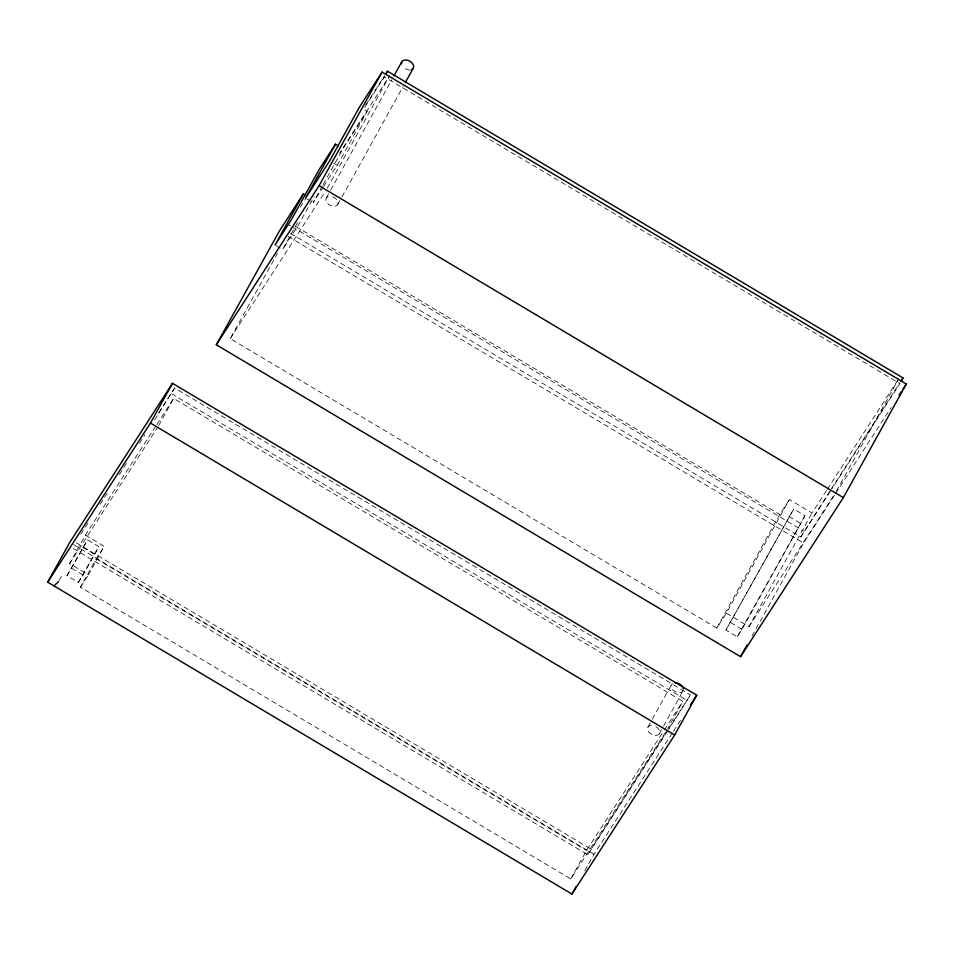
<?xml version="1.0" encoding="UTF-8"?>
<svg xmlns="http://www.w3.org/2000/svg" width="954" height="954" viewBox="0 0 954 954"><rect width="100%" height="100%" fill="white"/><g stroke="black" fill="none" stroke-linecap="round" stroke-linejoin="round"><path stroke-width="0.72" stroke-dasharray="4.77 3.58" d="M59.065 580.557L61.605 575.989M85.371 535.146L104.236 546.368L88.483 574.773L69.63 563.564L85.371 535.146L156.015 425.794M66.983 575.739L87.541 539.881L98.858 546.618L83.105 575.023L78.3 582.477L66.983 575.739L87.541 539.881M154.655 419.82L174.665 388.039L690.446 694.906L668.837 729.166M158.65 425.567L173.676 398.45L682.837 701.381L667.812 728.486M78.3 582.477L98.858 546.618M665.487 732.267L570.766 878.908L80.458 587.199L96.211 558.794L104.236 546.368M826.45 490.642L811.997 513.013L789.375 499.55L726.388 613.172L716.752 628.078L230.224 338.622L277.459 253.406M297.469 222.652L282.587 249.495L298.638 224.643L314.236 196.524M322.38 185.923L313.127 202.63L322.75 187.711M323.096 184.635L343.035 148.657L367.123 111.379L363.498 109.221L384.367 76.904L899.861 383.591L832.21 488.317M382.757 79.397L384.653 75.986M323.561 186.471L337.203 165.34L367.123 111.379M327.27 188.2L389.53 75.867L339.767 152.914M326.316 197.943L329.905 191.456M330.633 190.156L391.808 79.778M337.621 204.681L341.222 198.182M341.949 196.894L403.125 86.516M647.993 727.02L651.57 720.568M652.286 719.268L671.604 684.412M570.766 878.908L586.507 850.503L663.567 731.205M73.255 548.586L587.759 854.689L667.967 729.703M716.752 628.078L779.74 514.456L789.375 499.55M659.309 733.745L662.887 727.294M663.602 726.006L682.921 691.137M584.742 870.954L593.984 854.283L672.653 732.493M725.911 630.081L793.704 509.007L805.021 515.732L742.033 629.354L737.215 636.819L725.911 630.081L793.704 509.007M737.215 636.819L805.021 515.732M726.388 613.172L749.021 626.635L811.997 513.013M290.433 233.301L800.8 536.947L830.529 490.117M752.014 636.02L803.554 543.064L834.857 494.589M836.431 491.119L898.692 378.798M158.602 412.891L174.665 388.039M80.804 534.157L88.829 521.719M100.063 504.32L108.1 491.894M119.333 474.496L127.359 462.07M139.403 443.431L145.02 434.738M156.814 424.554L173.676 398.45M365.776 104.88L384.295 76.201M69.63 563.564L157.935 426.855M300.236 207.149L305.733 198.647M230.224 338.622L324.944 191.981M80.458 587.199L88.483 574.773M664.378 729.953L682.837 701.381M668.778 728.462L690.446 694.906M587.759 854.689L668.027 730.418M827.249 489.39L897.893 380.038M673.464 731.253L680.679 720.067M831.339 488.877L899.789 382.9M800.8 536.947L831.411 489.569M749.021 626.635L835.716 492.419M835.656 493.349L891.048 407.596M333.435 163.098L337.203 165.34M306.842 198.885L310.61 201.127M788.886 516.46L800.203 523.186M295.764 226.515L779.74 514.456M288.466 224.572L291.018 226.098M292.306 226.849L803.948 531.259M288.251 236.485L803.554 543.064M276.302 245.762L280.071 248.004M730.716 622.628L742.033 629.354M171.505 393.728L687.297 700.594M76.403 542.898L590.908 849.012M82.724 547.334L94.041 554.071M73.577 544.662L593.984 854.283M96.211 558.794L586.507 850.503M71.8 568.286L83.105 575.023M332.827 196.846A6.583 4.436 29 0 1 337.12 205.277A6.583 4.436 29 0 1 326.757 202.439A6.583 4.436 29 0 1 331.229 196.405M409.85 69.988A6.583 4.436 29 0 1 402.636 66.518M656.054 726.662A6.583 4.436 29 0 1 657.759 735.009A6.583 4.436 29 0 1 647.766 730.204A6.583 4.436 29 0 1 654.516 725.911M683.35 690.064A6.583 4.436 29 0 1 674.86 691.507A6.583 4.436 29 0 1 672.427 683.565"/><path stroke-width="1.43" d="M47.7 582.155L69.749 542.385L172.495 383.317L696.742 695.216L674.693 734.974L571.947 894.053L47.7 582.155L150.446 423.075L172.495 383.317M338.431 145.914L335.498 144.173L305.578 198.146L329.667 160.856L359.575 106.884L382.053 72.087L906.3 383.985L843.324 497.618L740.566 656.686L216.319 344.788L279.307 231.166L303.384 193.877L305.34 195.045M303.384 193.877L275.05 245.011L291.101 220.159L319.447 169.025L335.498 144.173M216.319 344.788L319.077 185.708L382.053 72.087M385.631 74.639L387.515 71.228L903.009 377.915L901.113 381.326M393.966 75.891L401.884 61.605M405.283 82.616L413.201 68.33M571.947 894.053L576.216 886.349M740.566 656.686L747.006 645.059M385.905 73.708L387.515 71.228M690.314 705.149L696.742 695.216M901.399 380.407L903.009 377.915M899.073 395.171L901.482 391.45M903.092 388.958L906.3 383.985M53.889 585.863L58.432 581.702M319.077 185.708L843.324 497.618M150.446 423.075L674.693 734.974M401.443 63.918A6.583 4.436 29 0 1 409.958 61.235A6.583 4.436 29 0 1 411.246 69.749M674.967 682.766A6.583 4.436 29 0 1 683.374 688.824"/></g></svg>
